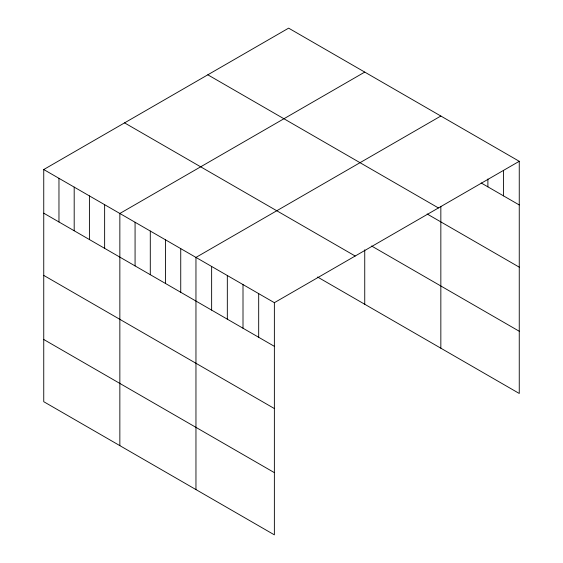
<?xml version="1.0" encoding="UTF-8"?>
<svg xmlns="http://www.w3.org/2000/svg" width="563" height="563" viewBox="0 0 563 563"><rect width="100%" height="100%" fill="white"/><g stroke="black" fill="none" stroke-linecap="round" stroke-linejoin="round"><path stroke-width="0.84" d="M519.255 161.299L274.371 302.683L274.371 534.85L43.745 401.7L43.745 169.533L288.629 28.15L519.255 161.299L519.255 393.467L317.553 277.017M364.74 72.092L119.849 213.476L119.849 445.643M440.843 116.027L195.959 257.411L195.959 489.578M481.168 182.968L519.255 204.953M207.817 74.809L438.443 207.958M427.141 213.982L519.255 267.165M371.587 246.003L519.255 331.255M124.557 122.875L355.183 256.024M43.745 169.533L274.371 302.683M43.745 213.187L274.371 346.336M43.745 275.398L274.371 408.548M43.745 339.489L274.371 472.639M503.575 170.582L503.575 195.903M487.889 178.992L487.889 186.846M440.843 206.339L440.843 348.194M364.74 249.824L364.74 304.259M258.684 293.626L258.684 337.286M243.005 284.575L243.005 328.229M227.325 275.518L227.325 319.172M211.639 266.468L211.639 310.122M180.737 248.621L180.737 292.281M165.515 239.838L165.515 283.492M150.293 231.048L150.293 274.702M135.071 222.258L135.071 265.912M104.634 204.686L104.634 248.339M89.411 195.896L89.411 239.549M74.189 187.106L74.189 230.767M58.967 178.323L58.967 221.977"/></g></svg>
